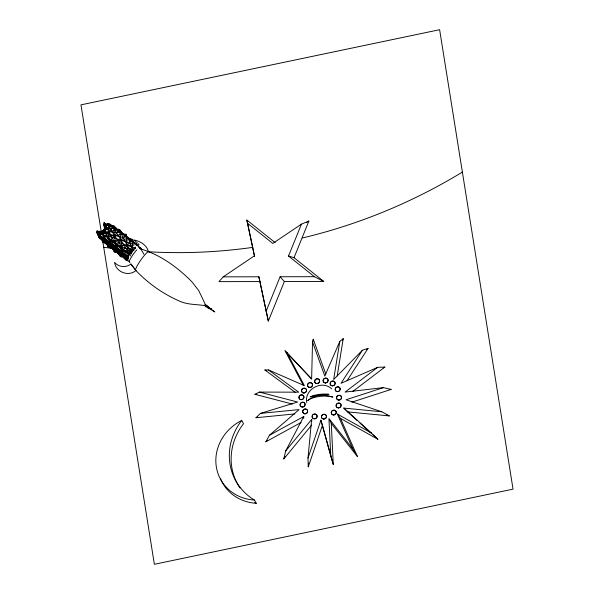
<?xml version="1.0" encoding="UTF-8"?>
<svg xmlns="http://www.w3.org/2000/svg" width="594" height="594" viewBox="0 0 594 594"><rect width="100%" height="100%" fill="white"/><g stroke="black" fill="none" stroke-linecap="round" stroke-linejoin="round"><path stroke-width="0.89" d="M325.794 374.109L313.261 339.219L312.541 341.958L311.627 378.853L285.068 350.816L303.46 385.603M313.216 341.06L313.261 339.219M205.576 306.69C206.021 308.1 208.078 304.373 206.378 305.361M303.69 418.332L303.757 416.483L269.394 435.305L265.845 441.795L301.195 422.431M107.38 244.141L107.284 245.923L127.918 257.737M132.314 251.997L132.937 240.422L125 235.877M329.328 419.371L331.281 423.396L333.293 464.567L322.438 425.252L308.264 466.832L307.996 458.093L311.642 419.431L285.714 450.928L283.776 458.962L311.687 425.059M308.264 466.832L308.613 463.134M337.206 375.935L343.213 338.632L339.798 341.424L333.665 379.514L362.377 350.282L368.028 348.359L347.007 380.806M105.086 236.947L105.554 235.239L132.9 244.045M107.187 223.745L103.044 236.405L125.364 255.895M204.574 305.546L205.309 304.522L214.857 312.013L204.596 305.583L205.078 305.049M307.996 458.093L320.894 420.248L322.186 424.42M284.363 281.526L268.325 321.072L266.164 311.159L280.116 276.752L314.397 276.693L323.767 281.459L284.363 281.526L280.116 276.752M314.397 276.693L288.521 256.021L301.455 224.124L308.887 221.035L294.023 257.699L323.767 281.459M339.798 341.424L324.807 376.091L312.541 341.958M342.478 340.325L343.213 338.632M205.673 306.363L205.94 305.865M285.714 450.928L303.757 416.483M283.776 458.962L285.046 456.548M213.981 311.375L213.328 310.937M208.219 307.343C209.274 304.366 205.724 309.355 208.16 307.425M129.796 254.781L134.192 249.324M362.377 350.282L340.978 383.323L377.71 367.315L384.867 367.077L352.688 391.52M102.599 231.63L107.789 223.923L112.83 227.858M102.517 231.556L108.643 223.604L112.244 226.418M308.093 400.297L307.833 400.623L308.093 400.334A15.229 5.569 -10.6 0 1 316.468 395.983L321.525 394.795L328.853 394.29L327.279 394.119A15.125 5.331 -4.7 0 0 310.87 396.554L310.202 396.903C317.493 394.542 325.616 394.795 332.892 397.111A15.14 5.339 -4.7 0 0 308.093 400.326M99.51 234.853L98.359 236.167L127.896 259.236M102.391 231.549L104.693 228.913M102.814 232.714L107.417 227.435M109.148 225.453L110.298 224.138L112.392 225.965M100.453 236.976L99.302 238.291L128.267 258.338M103.779 240.748L102.628 242.062L127.227 256.155L134.719 247.572M126.121 234.251L115.756 246.131L114.107 252.086L115.258 250.765M121.659 255.494L120.508 256.808L109.348 241.409L119.713 229.529L123.433 234.66M136.442 245.597L137.593 244.275L132.833 241.55M127.213 259.043L126.062 260.365L103.794 237.852L114.159 225.972L117.976 229.833M275.215 242.679L246.859 220.032L254.41 255.821L223.21 276.849L218.948 281.638L259.934 281.571L268.325 321.072M128.556 247.795L128.081 248.285L130.955 249.688M366.736 349.666L368.028 348.359M104.819 228.987L99.064 234.578L128.608 257.648M294.862 413.907L255.962 417.738L260.395 413.409L297.601 402.034L259.437 392.092L254.908 394.312L292.382 404.069M269.394 435.305L299.086 409.608L260.395 413.409M265.845 441.795L267.233 440.592M135.952 270.508C128.608 277.056 115.763 272.059 114.553 262.355C118.466 267.203 126.188 267.953 130.97 263.981L135.885 270.515C148.166 283.397 162.964 293.837 179.262 301.002C187.726 304.982 197.015 304.202 205.999 305.784M377.71 367.315L345.092 392.085L383.405 387.637L391.127 389.412L351.819 402.175M103.542 230.227L100.46 232.321L109.103 239.078M301.455 224.124L272.772 243.443L247.49 223.247M306.586 222.579L308.887 221.035M100.616 232.863L97.609 234.719L116.439 251.165M102.116 231.935L112.622 225.43L117.508 229.692M383.189 367.812L384.867 367.077M383.405 387.637L346.042 399.769L381.756 411.761L389.322 415.919L347.616 411.887L343.807 408.085L381.756 411.761M255.962 417.738L257.699 417.203M98.166 232.187L96.428 232.722L98.522 234.548M99.903 231.66L113.803 227.428L118.689 231.697M134.222 249.977L123.366 251.396L98.76 237.303M116.721 251.997L114.924 252.22L103.764 236.813L125.297 234.118L128.49 238.521M389.3 389.619L391.127 389.412M127.784 239.865L109.808 240.726L108.16 246.681L109.868 246.599M129.499 239.783L132.068 239.657M134.229 245.055L116.691 245.849L102.48 241.446M135.989 244.973L137.741 244.891M295.136 392.226L264.872 369.973L268.503 369.951L304.403 385.647L286.887 352.509M223.21 276.849L258.865 276.789L259.934 281.571M259.437 392.092L298.737 392.174L268.503 369.951M254.908 394.312L256.742 394.312M98.567 231.385L96.874 231.111L105.257 236.909M131.512 253.289L128.126 252.74L112.118 241.661M288.521 256.021L294.023 257.699M116.936 230.873L120.278 231.912L131.705 254.076M122.089 233.576L126.262 234.875L128.163 255.866L113.959 251.47M128.222 238.135L132.395 239.427L122.03 251.307L107.826 246.911M107.937 238.758L135.61 248.344M139.612 248.641C159.86 254.351 177.509 267.129 192.085 282.009L198.775 290.652L205.606 305.026M99.569 233.442L96.273 232.365L99.45 234.184M386.709 415.043L389.322 415.919M123.916 244.839L126.433 245.73M264.872 369.973L266.55 370.708M129.299 248.121L130.784 248.767M337.347 414.048L371.332 432.989L377.858 439.248L340.518 418.436L337.347 414.048L352.702 448.722L357.395 456.534L331.281 423.396M105.19 224.874L103.601 223.968L104.804 227.443M124.235 235.781L128.2 238.053L132.41 250.215L120.872 246.458L112.147 241.454M139.078 247.668L141.461 249.035M108.175 239.182L110.558 240.548M128.297 250.505L129.611 251.359M130.19 251.737L131.341 252.495M133.056 241.855L138.387 245.552M107.254 224.814L104.202 222.705L104.41 229.722M130.123 240.644L135.454 244.334M137.867 245.931L140.919 248.047M107.544 238.491L109.831 240.073M97.565 234.897L128.816 256.526M101.834 240.793L104.121 242.374M105.643 243.429L127.747 258.724M331.719 388.899C321.97 379.469 304.009 389.374 306.771 402.65M138.187 246.666L141.788 249.48M111.264 240.763L116.313 244.698M117.753 245.827L122.074 249.205M124.235 250.891L130.717 255.955M98.433 236.858L109.244 245.292M110.684 246.421L126.537 258.798M129.47 252.754L130.539 253.638M105.153 225.534L103.757 224.317L106.475 235.833L121.124 248.619M123.908 251.054L126.002 252.881M126.76 257.113L128.156 258.331M99.933 236.011L129.923 262.206M117.835 252.383L124.116 257.863M125.505 259.081L127.599 260.907M137.214 242.627L133.561 239.954C139.813 240.882 146.302 244.728 148.314 251.01M343.807 408.085L371.332 432.989M347.616 411.887L357.239 420.589M359.986 423.077L370.99 433.026M373.047 434.897L377.858 439.248M123.559 234.266L118.473 229.121L99.48 234.704L103.935 239.211M125.156 236.553L121.339 232.692L96.614 231.133L99.792 234.348M110.967 225.661L109.058 223.73L108.895 240.095L127.985 259.392M105.851 224.666L103.943 222.735L114.011 241.097L122.282 249.458M123.552 250.742L125.46 252.673M105.205 240.496L121.748 257.217M285.068 350.816L311.627 379.083M352.702 448.722L328.942 418.562L330.769 456.029L333.293 464.567M138.209 243.674L139.063 244.78M130.903 264.033L135.885 270.515A11.538 1.775 -54.9 0 1 141.075 259.667A11.538 1.775 -54.9 0 1 149.087 251.945M141.172 249.547L143.956 254.306M131.371 241.847L129.247 238.914L99.822 232.016L101.411 234.222M114.404 227.309L113.343 225.839L115.726 245.092L126.886 260.499M108.212 225.089L107.15 223.619L121.918 247.312L126.166 253.185M112.882 226.841L128.987 253.541M254.811 502.405A59.534 55.004 -29.2 0 0 256.237 503.296L254.418 500.037A44.951 41.535 -29.2 0 1 216.327 466.891A44.951 41.535 -29.2 0 1 241.699 420.448L243.518 423.7A59.534 55.004 -29.2 0 0 239.969 487.964M340.518 418.436L357.395 456.534M320.894 420.248L330.769 456.029M246.859 220.032L254.626 256.578M258.865 276.789L266.164 311.159M101.232 231.719L80.962 104.856L439.627 29.7L513.038 489.144L154.373 564.3L102.688 240.852M119.379 229.752L122.49 250.631L120.842 256.586L120.582 254.848M311.642 419.431L311.85 421.072M135.536 246.97L135.581 248.723M301.091 402.91A2.532 2.339 -29.2 0 1 305.064 403.95A2.532 2.339 -29.2 0 1 302.153 407.039A2.532 2.339 -29.2 0 1 300.646 403.385M313.09 414.723A2.532 2.339 -29.2 0 1 316.825 415.206A2.532 2.339 -29.2 0 1 315.436 418.688A2.532 2.339 -29.2 0 1 312.177 417.003M312.169 416.379A2.532 2.339 -29.2 0 1 312.637 415.199M324.903 414.419A2.532 2.339 -29.2 0 1 325.861 418.154A2.532 2.339 -29.2 0 1 321.807 417.976A2.532 2.339 -29.2 0 1 323.619 414.367M334.08 410.231A2.532 2.339 -29.2 0 1 335.929 413.721A2.532 2.339 -29.2 0 1 331.727 414.07A2.532 2.339 -29.2 0 1 333.427 410.283M339.352 395.374A2.532 2.339 -29.2 0 1 341.201 398.856A2.532 2.339 -29.2 0 1 337.006 399.205A2.532 2.339 -29.2 0 1 338.699 395.426M335.41 388.587A2.532 2.339 -29.2 0 1 339.523 387.548A2.532 2.339 -29.2 0 1 338.521 391.513A2.532 2.339 -29.2 0 1 335.254 389.204M332.959 381.118A2.532 2.339 -29.2 0 1 334.808 384.608A2.532 2.339 -29.2 0 1 330.613 384.957A2.532 2.339 -29.2 0 1 332.313 381.177M316.171 379.128A2.532 2.339 -29.2 0 1 319.661 381.14A2.532 2.339 -29.2 0 1 316.067 383.449A2.532 2.339 -29.2 0 1 315.614 379.484M309.682 382.796A2.532 2.339 -29.2 0 1 312.444 385.647A2.532 2.339 -29.2 0 1 308.412 387.021A2.532 2.339 -29.2 0 1 309.058 383.011M304.358 388.253A2.532 2.339 -29.2 0 1 306.207 391.743A2.532 2.339 -29.2 0 1 302.012 392.092A2.532 2.339 -29.2 0 1 303.712 388.313M462.377 172.082A514.686 475.504 -29.2 0 1 302.435 237.971M252.858 247.364A514.686 475.504 -29.2 0 1 148.493 251.774M111.962 248.374A514.686 475.504 -29.2 0 1 103.712 247.238M129.47 262.177A8.368 1.285 -54.9 0 1 131.155 257.499A8.368 1.285 -54.9 0 1 136.924 249.784M125.468 252.294A3.119 0.475 -54.9 0 1 125.713 251.789M127.881 248.678A3.119 0.475 -54.9 0 1 128.289 248.24M256.237 503.296A44.951 41.535 -29.2 0 1 220.567 478.794M254.418 500.037A59.534 55.004 -29.2 0 1 241.699 420.448M208.784 308.516C210.105 309.036 209.689 306.133 208.784 308.516M210.373 309.489L211.174 308.635L210.373 309.489M301.195 399.71A2.532 2.339 -29.2 0 0 303.749 396.228A2.532 2.339 -29.2 0 0 299.473 396.042A2.532 2.339 -29.2 0 0 301.195 399.71M301.128 399.584A2.532 2.339 -29.2 0 0 303.683 396.101A2.532 2.339 -29.2 0 0 299.398 395.916A2.532 2.339 -29.2 0 0 301.128 399.584M304.922 413.825A2.532 2.339 -29.2 0 0 307.477 410.343A2.532 2.339 -29.2 0 0 303.2 410.157A2.532 2.339 -29.2 0 0 304.922 413.825M338.357 407.9A2.532 2.339 -29.2 0 0 340.911 404.41A2.532 2.339 -29.2 0 0 336.635 404.232A2.532 2.339 -29.2 0 0 338.357 407.9M325.349 382.944A2.532 2.339 -29.2 0 0 327.91 379.455A2.532 2.339 -29.2 0 0 323.626 379.276A2.532 2.339 -29.2 0 0 325.349 382.944M302.301 406.927A2.532 2.339 -29.2 0 0 304.856 403.445A2.532 2.339 -29.2 0 0 300.571 403.259A2.532 2.339 -29.2 0 0 302.301 406.927M303.72 392.879A2.532 2.339 -29.2 0 0 306.281 389.389A2.532 2.339 -29.2 0 0 301.997 389.211A2.532 2.339 -29.2 0 0 303.72 392.879M309.697 387.362A2.532 2.339 -29.2 0 0 312.258 383.88A2.532 2.339 -29.2 0 0 307.974 383.694A2.532 2.339 -29.2 0 0 309.697 387.362M316.81 383.479A2.532 2.339 -29.2 0 0 319.364 379.997A2.532 2.339 -29.2 0 0 315.087 379.811A2.532 2.339 -29.2 0 0 316.81 383.479M325.282 382.818A2.532 2.339 -29.2 0 0 327.836 379.328A2.532 2.339 -29.2 0 0 323.552 379.15A2.532 2.339 -29.2 0 0 325.282 382.818M332.321 385.744A2.532 2.339 -29.2 0 0 334.882 382.254A2.532 2.339 -29.2 0 0 330.598 382.076A2.532 2.339 -29.2 0 0 332.321 385.744M337.362 391.543A2.532 2.339 -29.2 0 0 339.924 388.06A2.532 2.339 -29.2 0 0 335.64 387.875A2.532 2.339 -29.2 0 0 337.362 391.543M338.714 399.992A2.532 2.339 -29.2 0 0 341.275 396.51A2.532 2.339 -29.2 0 0 336.991 396.324A2.532 2.339 -29.2 0 0 338.714 399.992M338.29 407.774A2.532 2.339 -29.2 0 0 340.845 404.284A2.532 2.339 -29.2 0 0 336.56 404.106A2.532 2.339 -29.2 0 0 338.29 407.774M333.457 414.872A2.532 2.339 -29.2 0 0 336.011 411.39A2.532 2.339 -29.2 0 0 331.727 411.204A2.532 2.339 -29.2 0 0 333.457 414.872M323.641 418.956A2.532 2.339 -29.2 0 0 326.203 415.466A2.532 2.339 -29.2 0 0 321.918 415.288A2.532 2.339 -29.2 0 0 323.641 418.956M314.293 418.74A2.532 2.339 -29.2 0 0 316.847 415.258A2.532 2.339 -29.2 0 0 312.563 415.072A2.532 2.339 -29.2 0 0 314.293 418.74M304.863 413.721A2.532 2.339 -29.2 0 0 307.425 410.239A2.532 2.339 -29.2 0 0 303.14 410.053A2.532 2.339 -29.2 0 0 304.863 413.721"/></g></svg>
